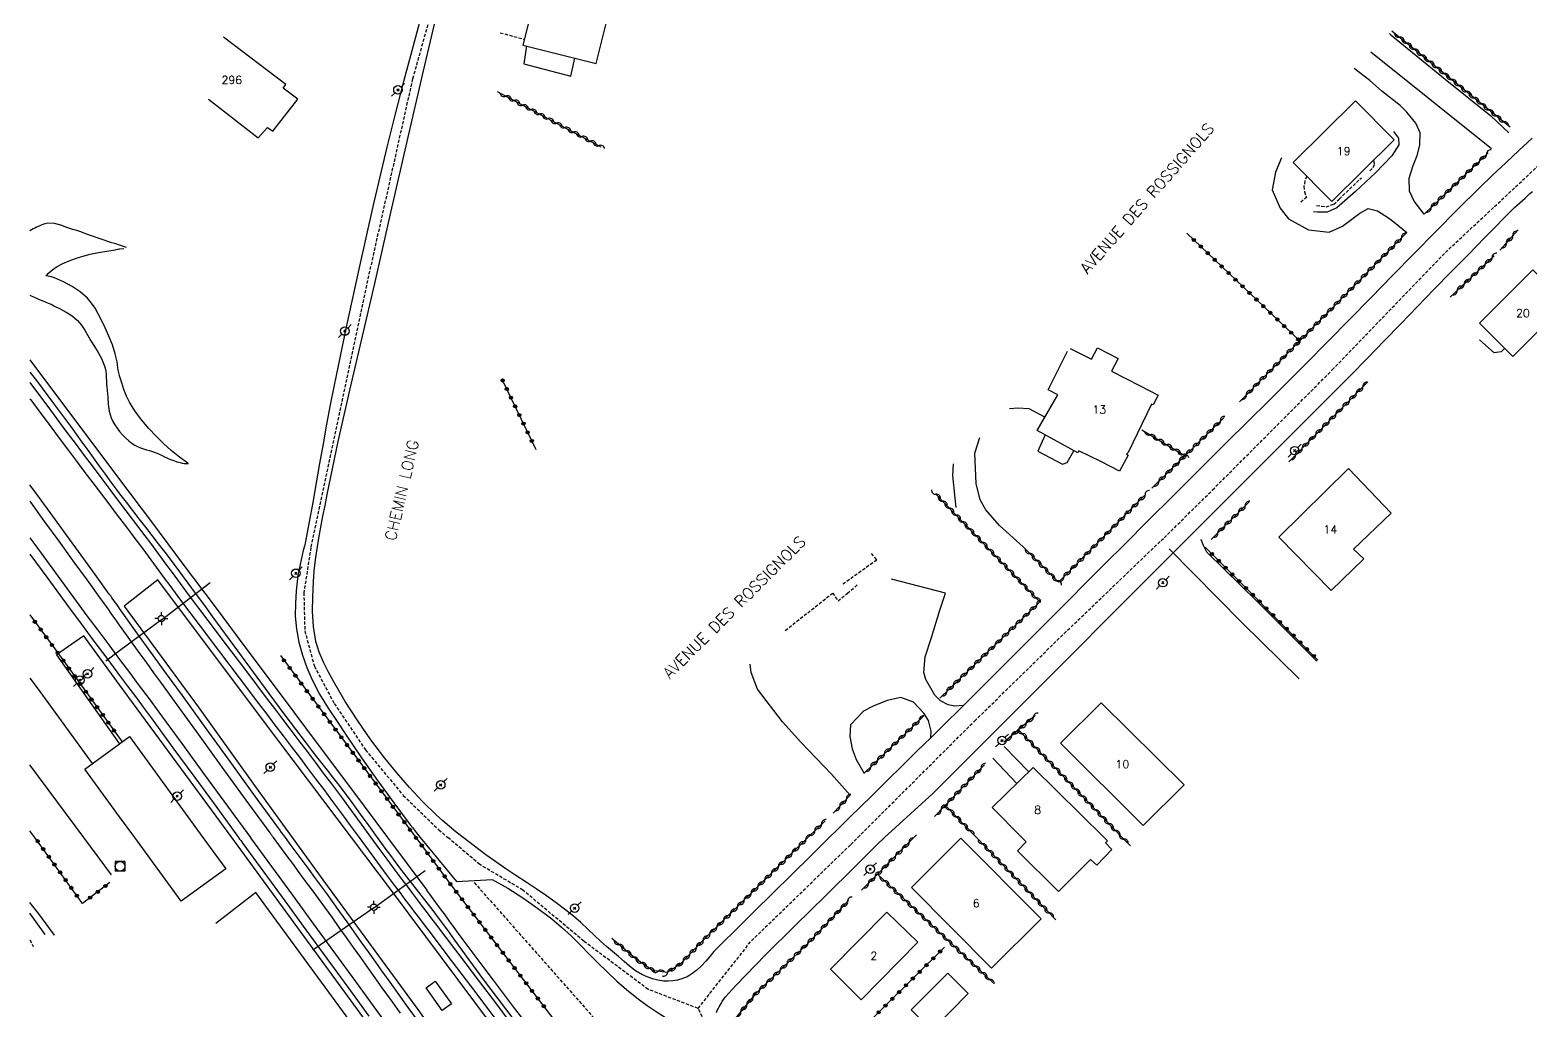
# Model space of a CAD drawing. Header units: millimetres. Extents: x 159000 to 160001, y 158000 to 159001.
# Drawn here: x 159000 to 159234.3, y 158643.9 to 158797.1 of the extents above; entities that cross this region are included whole.
import ezdxf
from ezdxf.enums import TextEntityAlignment as Align

# ---------------------------------------------------------------- set-up
doc = ezdxf.new("R2010")
doc.units = ezdxf.units.MM
doc.linetypes.add('DASHED', pattern=[0.75, 0.5, -0.25])
doc.layers.get('0').update_dxf_attribs({"linetype": 'CONTINUOUS'})
for name, color, linetype in [('W0001', 6, 'DASHED'), ('W0008', 7, 'CONTINUOUS'), ('W0017', 7, 'CONTINUOUS'), ('W0101', 7, 'CONTINUOUS'), ('W0104', 1, 'CONTINUOUS'), ('W0112', 1, 'DASHED'), ('W0211', 2, 'CONTINUOUS'), ('W0214', 2, 'CONTINUOUS'), ('W0310', 3, 'CONTINUOUS'), ('W0322', 7, 'CONTINUOUS'), ('W0323', 7, 'CONTINUOUS'), ('W0420', 7, 'CONTINUOUS'), ('W0473', 7, 'CONTINUOUS'), ('W0610', 7, 'CONTINUOUS'), ('W0611', 7, 'CONTINUOUS'), ('W0700', 7, 'CONTINUOUS'), ('W0710', 7, 'CONTINUOUS'), ('W0989', 7, 'CONTINUOUS'), ('W0991', 7, 'CONTINUOUS')]:
    doc.layers.add(name, color=color, linetype=linetype)
doc.styles.get("Standard").update_dxf_attribs({"font": 'romans.shx', "width": 0.85})

# ---------------------------------------------------------------- blocks, each defined once
blk = doc.blocks.new('T473')
for p, q in [((-0.166667, 0.166667), (0.166667, -0.166667)), ((-0.166667, -0.166667), (0.166667, 0.166667)), ((0.500001, 0.500001), (1.000002, 1.000002)), ((-1.000002, -1.000002), (-0.500001, -0.500001))]:
    blk.add_line(p, q)
blk.add_ellipse((0, 0), major_axis=(0.471405, 0.471405), ratio=1, start_param=5.4977871438, end_param=11.780972451)
blk = doc.blocks.new('T610')
for p, q in [((-0.500001, 0), (-1.000002, 0)), ((0, 0.500001), (0, 1.000002)), ((0.500001, 0), (1.000002, 0)), ((0, -0.500001), (0, -1.000002))]:
    blk.add_line(p, q)
blk.add_ellipse((0, 0), major_axis=(-0.353554, 0.353554), ratio=1, start_param=3.926990817, end_param=10.2101761242)
blk = doc.blocks.new('T420')
for p, q in [((0.75, 0.75), (-0.75, 0.75)), ((-0.75, 0.75), (-0.75, -0.75)), ((0.75, 0.75), (0.75, -0.75)), ((0.75, -0.75), (-0.75, -0.75))]:
    blk.add_line(p, q)
blk.add_ellipse((0, 0), major_axis=(-0.53, 0.53), ratio=1, start_param=3.926991, end_param=10.210176)
blk = doc.blocks.new('t323o')
at = {"color": 0, "linetype": 'Continuous'}
for radius in [0.25, 0.15]:
    blk.add_circle((0, 0), radius, dxfattribs=at)
blk = doc.blocks.new('t310o')
at = {"color": 0, "linetype": 'Continuous'}
for centre, start, end in [((-0.5, 0.38), 216.8699, 323.1304), ((0.5, -0.37), 36.8699, 143.1303)]:
    blk.add_arc(centre, 0.625, start, end, dxfattribs=at)
blk = doc.blocks.new('t322o')
at = {"color": 0, "linetype": 'Continuous'}
for radius in [0.25, 0.15]:
    blk.add_circle((0, 0), radius, dxfattribs=at)

msp = doc.modelspace()

# ---------------------------------------------------------------- linework, layer by layer
at = {"layer": 'W0001'}
for points in [[(159101.09, 158937.86), (159094.28, 158925.65), (159086.94, 158899.7), (159082.17, 158881.75), (159075.44, 158859.26), (159072.9, 158845.55), (159069.5, 158825.89), (159066.37, 158813.07), (159059.75, 158789.48), (159052.54, 158757.22), (159043.87, 158716.29), (159042.77, 158709.26), (159042.92, 158703.27), (159044.41, 158697.75), (159047.52, 158691.91), (159052.4, 158684.68), (159058.3, 158677.59), (159063.86, 158672.2), (159065.27, 158671)], [(159129.29, 158671), (159147.53, 158689.19), (159161.51, 158702.86), (159177.13, 158717.81), (159184.7, 158725.28), (159203.4, 158744.03), (159221.07, 158762.38), (159236.08, 158776.4)], [(159104.35, 158644.31), (159096.54, 158647.29), (159086.49, 158654.82), (159076.99, 158662.79), (159070.24, 158666.79), (159065.27, 158671)], [(159104.35, 158644.31), (159112.69, 158654.89), (159128.2, 158669.91), (159129.29, 158671)], [(159000, 158655.01), (159000.51, 158653.99)], [(159179.72, 158536.72), (159175.54, 158543.88), (159163.87, 158561.51), (159149.97, 158581.69), (159135.14, 158602.15), (159125.6, 158616.58), (159119.47, 158624.25), (159107.6, 158637.6), (159104.35, 158644.31)]]:
    msp.add_lwpolyline(points, dxfattribs=at)
at = {"layer": 'W0008'}
for points in [[(159067.65, 158671), (159066.57, 158671.85), (159065.51, 158672.73), (159064.46, 158673.63), (159063.45, 158674.56), (159061.31, 158676.65), (159059.26, 158678.84), (159057.3, 158681.1), (159055.42, 158683.42), (159053.26, 158686.28), (159051.19, 158689.21), (159049.24, 158692.23), (159047.43, 158695.33), (159046.62, 158696.84), (159045.84, 158698.37), (159045.16, 158699.97), (159044.66, 158701.63), (159044.27, 158703.94), (159044.13, 158706.28), (159044.16, 158708.6), (159044.27, 158710.92), (159044.4, 158712.65), (159044.59, 158714.36), (159044.83, 158716.08), (159045.12, 158717.78), (159045.43, 158719.48), (159045.76, 158721.17), (159046.09, 158722.86), (159046.42, 158724.56), (159048.11, 158732.84), (159049.99, 158741.08), (159051.93, 158749.31), (159053.84, 158757.54), (159056.36, 158768.62), (159058.89, 158779.69), (159061.45, 158790.76), (159064.04, 158801.82)], [(159060.98, 158798.89), (159059.62, 158793.88), (159058.27, 158788.86), (159056.96, 158783.84), (159055.71, 158778.8), (159053.53, 158769.53), (159051.44, 158760.25), (159049.42, 158750.95), (159047.49, 158741.64), (159046.9, 158738.59), (159046.33, 158735.55), (159045.78, 158732.5), (159045.24, 158729.44), (159044.7, 158726.39), (159044.16, 158723.34), (159043.6, 158720.29), (159043.01, 158717.25), (159042.86, 158716.53), (159042.69, 158715.81), (159042.52, 158715.09), (159042.34, 158714.38), (159042.18, 158713.66), (159042.02, 158712.94), (159041.89, 158712.21), (159041.79, 158711.48), (159041.59, 158709.51), (159041.45, 158707.54), (159041.44, 158705.55), (159041.61, 158703.56), (159042, 158701.51), (159042.56, 158699.5), (159043.26, 158697.54), (159044.07, 158695.63), (159045.23, 158693.37), (159046.56, 158691.2), (159047.98, 158689.1), (159049.39, 158687), (159051.8, 158683.44), (159054.28, 158679.92), (159056.82, 158676.44), (159059.4, 158672.99), (159059.78, 158672.49), (159060.17, 158672), (159060.56, 158671.5), (159060.94, 158671)], [(159234.63, 158780.24), (159232.56, 158778.32), (159230.49, 158776.39), (159228.44, 158774.44), (159226.41, 158772.47), (159222.98, 158769.08), (159219.59, 158765.66), (159216.2, 158762.23), (159212.83, 158758.79), (159209.47, 158755.34), (159206.1, 158751.89), (159202.72, 158748.46), (159199.32, 158745.04), (159197.67, 158743.38), (159196.02, 158741.73), (159194.36, 158740.09), (159192.7, 158738.44), (159191.04, 158736.8), (159189.38, 158735.15), (159187.72, 158733.51), (159186.07, 158731.86), (159182.28, 158728.09), (159178.49, 158724.33), (159174.71, 158720.56), (159170.93, 158716.79), (159168, 158713.86), (159165.07, 158710.92), (159162.14, 158707.98), (159159.21, 158705.04), (159156.29, 158702.1), (159153.35, 158699.16), (159150.42, 158696.23), (159147.48, 158693.3), (159145.24, 158691.07), (159142.99, 158688.85), (159140.74, 158686.63), (159138.48, 158684.42), (159136.23, 158682.2), (159133.97, 158679.99), (159131.72, 158677.77), (159129.46, 158675.55), (159128.31, 158674.42), (159127.15, 158673.28), (159126, 158672.14), (159124.84, 158671)], [(159190.41, 158727.31), (159192.39, 158729.29), (159194.37, 158731.27), (159196.36, 158733.25), (159198.34, 158735.23), (159200.33, 158737.21), (159202.3, 158739.2), (159204.28, 158741.18), (159206.25, 158743.18), (159208.88, 158745.86), (159211.5, 158748.56), (159214.11, 158751.25), (159216.73, 158753.95), (159219.34, 158756.65), (159221.97, 158759.34), (159224.6, 158762.02), (159227.24, 158764.69), (159228.78, 158766.26), (159230.31, 158767.84), (159231.88, 158769.39), (159233.51, 158770.87), (159233.87, 158771.21), (159234.25, 158771.56), (159234.67, 158771.88)], [(159190.41, 158727.31), (159141.02, 158677.89)], [(159133.44, 158671), (159141.02, 158677.9)], [(159060.94, 158671), (159066.6, 158664.12)], [(159088.22, 158655.63), (159087.14, 158656.69), (159086.03, 158657.71), (159084.88, 158658.7), (159083.71, 158659.65), (159082.2, 158660.8), (159080.65, 158661.9), (159079.08, 158662.97), (159077.49, 158664.02), (159075.9, 158665.06), (159074.32, 158666.11), (159072.76, 158667.19), (159071.22, 158668.31), (159070.32, 158668.98), (159069.43, 158669.65), (159068.54, 158670.32), (159067.65, 158671)], [(159124.84, 158671), (159121.9, 158668.11), (159118.97, 158665.22), (159116.04, 158662.33), (159113.11, 158659.44), (159111.53, 158657.87), (159109.96, 158656.31), (159108.38, 158654.75), (159106.81, 158653.18)], [(159107.23, 158643.68), (159107.34, 158643.98), (159107.47, 158644.27), (159107.62, 158644.55), (159107.77, 158644.83), (159107.93, 158645.1), (159108.1, 158645.37), (159108.59, 158646.06), (159109.15, 158646.7), (159109.74, 158647.31), (159110.32, 158647.92), (159114.88, 158652.67), (159119.54, 158657.32), (159124.24, 158661.92), (159128.93, 158666.54), (159130.06, 158667.66), (159131.18, 158668.77), (159132.31, 158669.89), (159133.44, 158671)], [(159066.64, 158664.13), (159072.25, 158664.47)], [(159072.2, 158664.46), (159074.62, 158663.07), (159076.97, 158661.57), (159079.26, 158659.98), (159081.48, 158658.29), (159083.02, 158657), (159084.5, 158655.64), (159085.94, 158654.23), (159087.35, 158652.8), (159088.76, 158651.37), (159090.19, 158649.95), (159091.65, 158648.58), (159093.17, 158647.27), (159094.78, 158645.99), (159096.42, 158644.78), (159098.1, 158643.62), (159099.82, 158642.52)], [(159002.39, 158655.85), (159002.39, 158655.85), (159000, 158659.17)], [(159101.81, 158648.93), (159101.11, 158648.73), (159100.4, 158648.61), (159099.68, 158648.56), (159098.96, 158648.58), (159098.08, 158648.71), (159097.22, 158648.93), (159096.38, 158649.23), (159095.58, 158649.6), (159094.58, 158650.2), (159093.66, 158650.91), (159092.78, 158651.66), (159091.9, 158652.4), (159090.96, 158653.19), (159090.03, 158653.99), (159089.12, 158654.8), (159088.22, 158655.63)], [(159106.81, 158653.18), (159106.2, 158652.41), (159105.55, 158651.68), (159104.87, 158650.97), (159104.15, 158650.31), (159103.86, 158650.06), (159103.55, 158649.82), (159103.23, 158649.61), (159102.9, 158649.41), (159102.64, 158649.26), (159102.37, 158649.14), (159102.09, 158649.03), (159101.81, 158648.93)]]:
    msp.add_lwpolyline(points, dxfattribs=at)
at = {"layer": 'W0017'}
for points in [[(159212.32, 158796.55), (159212.57, 158796.36), (159221.05, 158789.45), (159228.19, 158783.7), (159230.97, 158781.05)], [(159228.28, 158778.57), (159209.4, 158793.68)], [(159217.75, 158768.34), (159216.18, 158770.36), (159215.44, 158771.97), (159215.4, 158774), (159216.03, 158775.96), (159216.64, 158777.5), (159217.07, 158779.11), (159217.12, 158781.04), (159216.47, 158782.57), (159215.04, 158784.3), (159214.01, 158785.32), (159211.14, 158787.56), (159209.28, 158789.22), (159206.81, 158791.12)], [(159212.94, 158781.28), (159213.73, 158780.21), (159213.77, 158779.19), (159212.72, 158777.47), (159210.16, 158774.79), (159207.05, 158771.88), (159204.11, 158769.33), (159202.62, 158768.67), (159201.11, 158768.67), (159200.48, 158768.74)], [(159195.47, 158777.17), (159194.51, 158774.91), (159194.02, 158772.15), (159195.27, 158769.27), (159196.57, 158767.65), (159199.67, 158765.9), (159202.9, 158765.54), (159205, 158766.49), (159207.68, 158768.51), (159208.98, 158769.23), (159210.47, 158768.89), (159212.18, 158767.77), (159213.05, 158767.08), (159215.02, 158765.49)], [(159152.97, 158738.02), (159154.31, 158738.09), (159155.99, 158737.98), (159158.55, 158736.67)], [(159155.1, 158716.4), (159151.44, 158719.71), (159149.27, 158722.17), (159148.42, 158723.73), (159147.79, 158726.29), (159147.57, 158731.04), (159148.33, 158733.45)], [(159144.18, 158729.36), (159144.1, 158727.54), (159144.43, 158724.02), (159144.59, 158722.55)], [(159201, 158698.57), (159191.76, 158707.77), (159183.81, 158715.58), (159183.3, 158716.62), (159182.91, 158717.55)], [(159177.93, 158716.11), (159189.3, 158704.58), (159198.22, 158695.81)], [(159145.77, 158691.61), (159144.46, 158691.52), (159143.39, 158691.7), (159142.19, 158692.34), (159141.32, 158693.26), (159139.91, 158695.68), (159139.59, 158696.77), (159139.82, 158699.24), (159140.81, 158702.23), (159142.09, 158706.49), (159143, 158709.18), (159134.57, 158711.34)], [(159128.11, 158677.62), (159125.19, 158680.92), (159120.4, 158685.87), (159117.52, 158689.07), (159113.62, 158694.18), (159112.62, 158696.79), (159112.47, 158698.09)], [(159000, 158695.9), (159001.12, 158694.37), (159009.73, 158682.55)], [(159140.71, 158686.62), (159140.75, 158687.61), (159140.33, 158689.26), (159139.6, 158690.42), (159137.99, 158692.13), (159136.03, 158692.87), (159133.87, 158692.39), (159131.68, 158691.5), (159130.1, 158690.67), (159130.11, 158690.67), (159128.13, 158688.59), (159128.04, 158686.76), (159128.41, 158684.86), (159129.06, 158683.2), (159130.22, 158681.11)], [(159152.15, 158685.2), (159155.98, 158681.24)], [(159008.41, 158671), (159000, 158682.36)], [(159150.4, 158683.39), (159154.13, 158679.43)], [(159012.71, 158665.2), (159008.41, 158671)]]:
    msp.add_lwpolyline(points, dxfattribs=at)
at = {"layer": 'W0101'}
for points in [[(159090.74, 158801.04), (159079.25, 158803.92), (159076.96, 158794.77), (159088.45, 158791.89)], [(159207.02, 158786.07), (159197.3, 158776.43), (159203.35, 158770.34), (159213.07, 158779.98)], [(159234.73, 158759.66), (159226.4, 158751.31), (159231.58, 158746.11), (159239.99, 158754.48)], [(159212.62, 158721.66), (159206.7, 158716.02), (159208.35, 158714.54), (159203.23, 158709.58), (159195.03, 158717.92), (159205.91, 158728.66)], [(159167.3, 158692.04), (159180.27, 158679.21), (159173.85, 158672.88), (159160.95, 158685.76)], [(159145.41, 158670.88), (159157.91, 158658.32), (159150.17, 158650.61), (159137.67, 158663.18)], [(159133.81, 158659.37), (159125.04, 158650.46), (159129.8, 158645.66), (159138.67, 158654.65)]]:
    msp.add_lwpolyline(points, close=True, dxfattribs=at)
for points in [[(159027.86, 158786.33), (159035.65, 158780.29), (159037.12, 158781.89), (159037.92, 158781.34), (159041.82, 158786.34), (159039.56, 158788.05), (159039.97, 158788.61), (159030.24, 158796.02)], [(159162.44, 158747.36), (159165.78, 158745.69), (159166.73, 158747.46), (159169.97, 158745.83)], [(159169.97, 158745.83), (159168.93, 158743.83), (159173.38, 158741.54), (159176.19, 158740.09), (159175.41, 158738.59), (159175.17, 158738.67), (159171.51, 158731.13), (159171.26, 158730.87), (159171.5, 158730.71), (159170.19, 158728.22), (159167.25, 158729.72), (159163.84, 158731.39), (159163.67, 158731.07), (159157.33, 158734.56), (159160.54, 158740.12), (159159.02, 158740.91), (159162.04, 158746.97)], [(159154.92, 158671), (159150.3, 158675.67), (159156.67, 158681.92)], [(159156.67, 158681.92), (159167.79, 158671)], [(159167.79, 158671), (159168.3, 158670.49), (159168, 158670.16), (159168.99, 158669.13), (159166.62, 158666.69), (159165.62, 158667.57), (159160.63, 158662.57), (159154.24, 158668.94), (159155.57, 158670.35), (159154.92, 158671)], [(159054.45, 158618.59), (159060.68, 158623.19), (159056.29, 158629.23), (159056.29, 158629.26), (159058.49, 158630.7), (159035.25, 158662.41), (159029.04, 158657.6)]]:
    msp.add_lwpolyline(points, dxfattribs=at)
at = {"layer": 'W0104'}
for points in [[(159077.55, 158794.62), (159077.11, 158791.85), (159084.48, 158789.92), (159085.12, 158792.73)], [(159230.3, 158747.4), (159229.76, 158746.87), (159228.68, 158746.69), (159226.39, 158748.73)], [(159158.55, 158733.89), (159157.42, 158731.32), (159161.25, 158729.32), (159161.98, 158729.55), (159163.06, 158731.41)], [(159014, 158685.66), (159015.53, 158686.77)], [(159015.53, 158686.77), (159027.02, 158671)], [(159014, 158674.25), (159008.57, 158681.7), (159014, 158685.66)], [(159016.37, 158671), (159014, 158674.25)], [(159027.02, 158671), (159030.57, 158666.13), (159023.61, 158661.06), (159016.37, 158671)]]:
    msp.add_lwpolyline(points, dxfattribs=at)
for points in [[(159143.34, 158649.82), (159137.64, 158644.07), (159140.85, 158640.89), (159146.55, 158646.65)], [(159063.29, 158648.56), (159065.81, 158645.01), (159064.4, 158644.01), (159061.88, 158647.55)]]:
    msp.add_lwpolyline(points, close=True, dxfattribs=at)
at = {"layer": 'W0112'}
for points in [[(159073.42, 158796.69), (159077.19, 158795.68)], [(159209.27, 158775.14), (159209.81, 158775.63), (159209.99, 158776.14), (159209.92, 158776.53), (159209.86, 158776.8)], [(159199.45, 158774.27), (159199.12, 158773.55), (159198.98, 158772.71), (159199.06, 158771.85), (159199.29, 158771.19), (159199.45, 158771), (159198.44, 158770.19)], [(159200.94, 158769.71), (159202.42, 158769.52), (159203.62, 158769.91), (159204.48, 158770.7), (159207.96, 158774.04)], [(159126.97, 158710.6), (159132.24, 158714.39), (159131.33, 158715.51)], [(159117.96, 158703.32), (159125.35, 158709.19), (159126.22, 158707.95), (159127.67, 158709.15), (159129.2, 158710.45)], [(159069.39, 158663.96), (159093.04, 158637.22)]]:
    msp.add_lwpolyline(points, dxfattribs=at)
at = {"layer": 'W0211'}
for points in [[(159002.52, 158758.73), (159002.9, 158759.14), (159003.32, 158759.52), (159003.76, 158759.86), (159004.23, 158760.17), (159005.15, 158760.67), (159006.12, 158761.08), (159007.11, 158761.43), (159008.1, 158761.74), (159009.38, 158762.09), (159010.68, 158762.36), (159011.99, 158762.59), (159013.29, 158762.81), (159013.47, 158762.84), (159013.65, 158762.87), (159013.82, 158762.9), (159014, 158762.92)], [(159014, 158762.92), (159014.68, 158763)], [(159000, 158755.71), (159000.1, 158755.66), (159000.54, 158755.43), (159000.99, 158755.23), (159001.45, 158755.04), (159001.91, 158754.86), (159002.38, 158754.67), (159002.83, 158754.48), (159003.29, 158754.28), (159003.73, 158754.06), (159004.69, 158753.56), (159005.65, 158753.05), (159006.57, 158752.46), (159007.41, 158751.76), (159008.04, 158751.04), (159008.57, 158750.23), (159009.03, 158749.41), (159009.5, 158748.59), (159010.07, 158747.68), (159010.66, 158746.76), (159011.19, 158745.81), (159011.6, 158744.79), (159011.73, 158744.31), (159011.82, 158743.81), (159011.88, 158743.31), (159011.92, 158742.81), (159011.94, 158742.32), (159011.97, 158741.82), (159012, 158741.32), (159012.05, 158740.83), (159012.15, 158739.78), (159012.2, 158738.7), (159012.34, 158737.61), (159012.67, 158736.57), (159012.95, 158735.99), (159013.26, 158735.44), (159013.61, 158734.91), (159014, 158734.4)], [(159000, 158743.67), (159000.99, 158742.36), (159003.65, 158738.81), (159006.3, 158735.24), (159007.21, 158734), (159008.12, 158732.75), (159009.02, 158731.5), (159009.92, 158730.25), (159010.82, 158729), (159011.72, 158727.75), (159012.63, 158726.5), (159013.55, 158725.27), (159013.67, 158725.12), (159013.78, 158724.97), (159013.89, 158724.82), (159014, 158724.67)], [(159014, 158734.4), (159014.44, 158733.89), (159014.92, 158733.4), (159015.43, 158732.95), (159015.96, 158732.54), (159016.38, 158732.27), (159016.81, 158732.05), (159017.27, 158731.86), (159017.73, 158731.7), (159018.19, 158731.56), (159018.66, 158731.43), (159019.11, 158731.28), (159019.57, 158731.11), (159020.05, 158730.91), (159020.52, 158730.7), (159021, 158730.48), (159021.47, 158730.26), (159021.95, 158730.06), (159022.44, 158729.86), (159022.93, 158729.69), (159023.44, 158729.55), (159023.76, 158729.48), (159024.08, 158729.43), (159024.4, 158729.41), (159024.73, 158729.41)], [(159014, 158724.67), (159015, 158723.36), (159016, 158722.06), (159017.01, 158720.76), (159018.02, 158719.46), (159019.04, 158718.17), (159020.04, 158716.87), (159021.05, 158715.56), (159022.04, 158714.25), (159023.35, 158712.5), (159024.65, 158710.75), (159025.94, 158708.98), (159027.23, 158707.22), (159028.52, 158705.45), (159029.81, 158703.68), (159031.1, 158701.92), (159032.39, 158700.16), (159034.86, 158696.81), (159037.32, 158693.47), (159039.8, 158690.13), (159042.3, 158686.81), (159043.11, 158685.74), (159043.94, 158684.68), (159044.77, 158683.62), (159045.6, 158682.56), (159046.43, 158681.5), (159047.26, 158680.44), (159048.08, 158679.38), (159048.9, 158678.3), (159050.25, 158676.49), (159051.58, 158674.67), (159052.9, 158672.83), (159054.22, 158671)], [(159054.22, 158671), (159054.9, 158670.06), (159055.59, 158669.12), (159056.28, 158668.18), (159056.98, 158667.25), (159057.71, 158666.29), (159058.45, 158665.33), (159059.19, 158664.37), (159059.94, 158663.42), (159060.69, 158662.46), (159061.43, 158661.51), (159062.17, 158660.55), (159062.91, 158659.58), (159064.05, 158658.05), (159065.19, 158656.51), (159066.31, 158654.97), (159067.44, 158653.42), (159068.56, 158651.88), (159069.69, 158650.33), (159070.82, 158648.79), (159071.96, 158647.26), (159073.1, 158645.75), (159074.25, 158644.25), (159075.4, 158642.76)]]:
    msp.add_lwpolyline(points, dxfattribs=at)
at = {"layer": 'W0214'}
for points in [[(159014, 158763.51), (159013.39, 158763.7), (159012.78, 158763.89), (159012.18, 158764.09), (159011.57, 158764.29), (159010.96, 158764.5), (159010.36, 158764.71), (159009.76, 158764.93), (159009.15, 158765.15), (159008.55, 158765.36), (159007.94, 158765.58), (159007.33, 158765.78), (159006.71, 158765.97), (159005.77, 158766.28), (159004.81, 158766.62), (159003.81, 158766.88), (159002.79, 158766.94), (159002.32, 158766.86), (159001.87, 158766.69), (159001.45, 158766.49), (159001.02, 158766.31), (159000.75, 158766.19), (159000.49, 158766.05), (159000.23, 158765.9), (159000, 158765.77)], [(159015.09, 158763.17), (159014, 158763.51)], [(159014, 158743.11), (159014, 158743.12), (159013.99, 158743.13), (159013.99, 158743.14), (159013.98, 158743.16), (159013.88, 158743.58), (159013.79, 158744), (159013.72, 158744.43), (159013.66, 158744.85), (159013.59, 158745.28), (159013.52, 158745.71), (159013.43, 158746.13), (159013.32, 158746.55), (159012.86, 158747.93), (159012.33, 158749.28), (159011.74, 158750.61), (159011.1, 158751.91), (159010.65, 158752.78), (159010.18, 158753.65), (159009.63, 158754.48), (159008.98, 158755.24), (159007.82, 158756.23), (159006.56, 158757.08), (159005.22, 158757.8), (159003.85, 158758.41), (159003.51, 158758.53), (159003.17, 158758.63), (159002.82, 158758.69), (159002.47, 158758.73)], [(159000, 158745.61), (159014, 158726.92)], [(159024.66, 158729.48), (159023.33, 158730.43), (159022.06, 158731.46), (159020.84, 158732.54), (159019.68, 158733.69), (159018.55, 158734.9), (159017.47, 158736.16), (159016.47, 158737.5), (159015.59, 158738.91), (159015.08, 158739.92), (159014.67, 158740.97), (159014.32, 158742.03), (159014, 158743.11)], [(159014, 158726.92), (159018.97, 158720.28), (159023.94, 158713.65), (159028.9, 158707.01), (159033.87, 158700.38), (159039.36, 158693.03), (159044.86, 158685.69), (159050.35, 158678.35), (159055.84, 158671)], [(159055.84, 158671), (159061.98, 158662.77)], [(159003.85, 158655.75), (159003.85, 158655.75), (159001.38, 158659.09), (159000, 158660.86)], [(159077.13, 158642.46), (159075.54, 158644.56), (159073.96, 158646.65), (159072.37, 158648.74), (159070.79, 158650.84), (159069.22, 158652.94), (159067.65, 158655.04), (159066.94, 158656.01), (159066.23, 158656.97), (159065.52, 158657.94), (159064.82, 158658.91), (159064.12, 158659.88), (159063.41, 158660.85), (159062.7, 158661.81), (159061.98, 158662.77)]]:
    msp.add_lwpolyline(points, dxfattribs=at)
at = {"layer": 'W0310'}
for points in [[(159231.18, 158781.95), (159212.72, 158796.95)], [(159072.97, 158787.49), (159089.18, 158778.89)], [(159227.73, 158777.95), (159217.75, 158768.34)], [(159215.02, 158765.49), (159188.91, 158739.06)], [(159232.41, 158765.89), (159229.59, 158762.72)], [(159228.67, 158761.85), (159221.81, 158755.4)], [(159208.96, 158742.18), (159196.59, 158729.68)], [(159186.49, 158736.62), (159175.23, 158725.55)], [(159173.67, 158734.66), (159180.4, 158730.63)], [(159141.45, 158724.67), (159157.71, 158707.82), (159142.1, 158692.79)], [(159174.25, 158724.57), (159160.63, 158710.88), (159155.1, 158716.4)], [(159190.41, 158723.41), (159184.46, 158717.55)], [(159139.62, 158690.01), (159130.21, 158681.02)], [(159157.02, 158690.05), (159152.14, 158685.89)], [(159154.4, 158687.82), (159170.59, 158671)], [(159149.08, 158682.38), (159141.26, 158674.27)], [(159128.11, 158677.62), (159125.44, 158674.83)], [(159142.96, 158676.04), (159147.82, 158671)], [(159124.17, 158673.63), (159121.49, 158671)], [(159121.49, 158671), (159105.46, 158655.26), (159101.49, 158651.17), (159099.5, 158649.9), (159097.23, 158650.26), (159094.66, 158651.98), (159090.86, 158655.25)], [(159138.07, 158671), (159129.89, 158662.78)], [(159138.48, 158671.41), (159138.07, 158671)], [(159147.82, 158671), (159160.22, 158658.15)], [(159170.59, 158671), (159171.86, 158669.68)], [(159150.37, 158648.38), (159132.36, 158665.26)], [(159127.86, 158661.15), (159121.63, 158654.63), (159113.34, 158646.57), (159109.87, 158642.44), (159109.18, 158640.83), (159109.43, 158639.85), (159112.59, 158636.4), (159118.52, 158629.88)]]:
    msp.add_lwpolyline(points, dxfattribs=at)
at = {"layer": 'W0322'}
for points in [[(159000.77, 158671), (159000, 158672.07)], [(159008.21, 158660.7), (159000.77, 158671)]]:
    msp.add_lwpolyline(points, dxfattribs=at)
at = {"layer": 'W0323'}
for points in [[(159180.7, 158765.37), (159198.31, 158748.57)], [(159073.66, 158742.71), (159079.02, 158731.58)], [(159183.56, 158716.34), (159201.15, 158698.72)], [(159000, 158705.76), (159004.44, 158699.69), (159014, 158686.5)], [(159039.12, 158699.41), (159060.26, 158671)], [(159014, 158686.5), (159014.4, 158685.95)], [(159060.26, 158671), (159066.21, 158662.99), (159092.08, 158629.17)], [(159012.48, 158663.98), (159008.21, 158660.7)], [(159142.85, 158653.87), (159118.68, 158630)]]:
    msp.add_lwpolyline(points, dxfattribs=at)
at = {"layer": 'W0611'}
for points in [[(159020.52, 158705), (159028.16, 158710.83)], [(159020.52, 158705), (159014, 158700.16)], [(159014, 158700.16), (159011.84, 158698.55)], [(159053.7, 158660.01), (159061.73, 158665.84)], [(159053.7, 158660.01), (159044.18, 158653.39)]]:
    msp.add_lwpolyline(points, dxfattribs=at)
at = {"layer": 'W0700'}
for points in [[(159000, 158742.04), (159001.34, 158740.24), (159002.76, 158738.32), (159004.19, 158736.4), (159005.61, 158734.48), (159007.04, 158732.57), (159008.47, 158730.66), (159009.85, 158728.82), (159011.23, 158727), (159012.61, 158725.17), (159014, 158723.35)], [(159000, 158739.53), (159000.14, 158739.34), (159001.56, 158737.42), (159002.99, 158735.5), (159004.41, 158733.58), (159005.84, 158731.67), (159007.27, 158729.76), (159008.11, 158728.64), (159008.95, 158727.53), (159009.79, 158726.42), (159010.63, 158725.31), (159011.47, 158724.2), (159012.32, 158723.09), (159013.16, 158721.98), (159014, 158720.86)], [(159014, 158706.75), (159013.8, 158707.03), (159013.6, 158707.32), (159013.4, 158707.6), (159013.2, 158707.88), (159013, 158708.17), (159012.8, 158708.45), (159012.6, 158708.73), (159012.39, 158709.02), (159010.19, 158712.07), (159007.98, 158715.12), (159005.76, 158718.16), (159003.55, 158721.21), (159001.33, 158724.26), (159000, 158726.09)], [(159014, 158704.16), (159013.65, 158704.66), (159013.3, 158705.16), (159012.94, 158705.65), (159012.59, 158706.15), (159012.24, 158706.65), (159011.89, 158707.15), (159011.53, 158707.64), (159011.18, 158708.14), (159008.97, 158711.19), (159006.76, 158714.24), (159004.54, 158717.29), (159002.33, 158720.33), (159000.11, 158723.38), (159000, 158723.54)], [(159014, 158723.35), (159014.99, 158722.04), (159015.98, 158720.73), (159016.97, 158719.42), (159017.95, 158718.11), (159018.8, 158716.97), (159019.65, 158715.82), (159020.49, 158714.68), (159021.34, 158713.53), (159022.18, 158712.39), (159023.03, 158711.24), (159023.87, 158710.1), (159024.72, 158708.96), (159027.76, 158704.92), (159030.8, 158700.89), (159033.85, 158696.86), (159036.9, 158692.83), (159038.17, 158691.15), (159039.45, 158689.47), (159040.72, 158687.79), (159042, 158686.11), (159043.27, 158684.43), (159044.54, 158682.75), (159045.81, 158681.07), (159047.07, 158679.38), (159048.63, 158677.29), (159050.17, 158675.2), (159051.71, 158673.1), (159053.25, 158671)], [(159014, 158720.86), (159014.69, 158719.95), (159015.38, 158719.04), (159016.06, 158718.13), (159016.75, 158717.21), (159017.6, 158716.07), (159018.45, 158714.93), (159019.29, 158713.78), (159020.14, 158712.64), (159020.98, 158711.49), (159021.82, 158710.34), (159022.67, 158709.2), (159023.52, 158708.06), (159026.56, 158704.02), (159029.6, 158699.98), (159032.65, 158695.96), (159035.7, 158691.93), (159036.97, 158690.25), (159038.25, 158688.57), (159039.52, 158686.89), (159040.8, 158685.21), (159042.07, 158683.53), (159043.34, 158681.85), (159044.61, 158680.17), (159045.87, 158678.48), (159047.26, 158676.62), (159048.64, 158674.75), (159050.02, 158672.87), (159051.39, 158671)], [(159000, 158717.8), (159000.75, 158716.77), (159003.98, 158712.35), (159007.21, 158707.94), (159008.9, 158705.65), (159010.6, 158703.37), (159012.3, 158701.09), (159014, 158698.81)], [(159000, 158715.26), (159002.77, 158711.46), (159006.01, 158707.05), (159008, 158704.36), (159009.99, 158701.67), (159012, 158698.99), (159014, 158696.3)], [(159039.89, 158671), (159039.59, 158671.4), (159039.3, 158671.8), (159039, 158672.2), (159038.71, 158672.61), (159034.97, 158677.74), (159031.24, 158682.88), (159027.51, 158688.02), (159023.8, 158693.17), (159021.34, 158696.56), (159018.88, 158699.95), (159016.43, 158703.34), (159014, 158706.75)], [(159038.02, 158671), (159037.89, 158671.18), (159037.76, 158671.36), (159037.63, 158671.54), (159037.5, 158671.72), (159033.75, 158676.86), (159030.02, 158682), (159026.3, 158687.14), (159022.58, 158692.29), (159021.51, 158693.78), (159020.43, 158695.26), (159019.35, 158696.74), (159018.28, 158698.22), (159017.2, 158699.7), (159016.13, 158701.19), (159015.06, 158702.67), (159014, 158704.16)], [(159014, 158698.81), (159015.53, 158696.76), (159017.06, 158694.71), (159018.59, 158692.65), (159020.11, 158690.59), (159023.7, 158685.7), (159027.28, 158680.8), (159030.86, 158675.9), (159034.43, 158671)], [(159014, 158696.3), (159015.23, 158694.66), (159016.46, 158693.01), (159017.68, 158691.35), (159018.9, 158689.7), (159022.33, 158685.03), (159025.75, 158680.36), (159029.16, 158675.68), (159032.57, 158671)], [(159032.57, 158671), (159032.74, 158670.77), (159032.91, 158670.54), (159033.08, 158670.31), (159033.25, 158670.08), (159036.53, 158665.58), (159039.81, 158661.09), (159043.09, 158656.6), (159046.37, 158652.11), (159049.65, 158647.61), (159052.93, 158643.12)], [(159034.43, 158671), (159034.44, 158670.99), (159034.45, 158670.98), (159034.45, 158670.97), (159034.46, 158670.96), (159037.74, 158666.47), (159041.02, 158661.98), (159044.3, 158657.48), (159047.58, 158652.99), (159050.86, 158648.5), (159054.14, 158644.01), (159057.43, 158639.51)], [(159057.86, 158643.59), (159056.44, 158645.56), (159055.01, 158647.53), (159053.89, 158649.1), (159052.77, 158650.68), (159051.65, 158652.25), (159050.54, 158653.82), (159049.42, 158655.4), (159048.3, 158656.97), (159047.18, 158658.54), (159046.05, 158660.11), (159045.05, 158661.47), (159044.05, 158662.84), (159043.05, 158664.2), (159042.04, 158665.56), (159041.04, 158666.92), (159040.03, 158668.28), (159039.03, 158669.64), (159038.02, 158671)], [(159060.51, 158642.5), (159059.08, 158644.47), (159057.65, 158646.44), (159056.23, 158648.41), (159055.11, 158649.98), (159053.99, 158651.55), (159052.87, 158653.13), (159051.75, 158654.7), (159050.64, 158656.28), (159049.52, 158657.85), (159048.39, 158659.42), (159047.26, 158660.99), (159046.35, 158662.24), (159045.43, 158663.5), (159044.51, 158664.75), (159043.58, 158666), (159042.66, 158667.25), (159041.73, 158668.5), (159040.81, 158669.75), (159039.89, 158671)], [(159051.39, 158671), (159052.8, 158669.08), (159054.21, 158667.16), (159055.63, 158665.25), (159057.05, 158663.34), (159057.8, 158662.34), (159058.55, 158661.34), (159059.31, 158660.34), (159060.06, 158659.35), (159060.82, 158658.35), (159061.58, 158657.36), (159062.34, 158656.36), (159063.09, 158655.37), (159065.94, 158651.6), (159068.79, 158647.83), (159071.64, 158644.06), (159074.49, 158640.29), (159075.66, 158638.75), (159076.82, 158637.2), (159077.99, 158635.66), (159079.15, 158634.12)], [(159053.25, 158671), (159054.5, 158669.3), (159055.74, 158667.61), (159056.99, 158665.92), (159058.25, 158664.23), (159059, 158663.24), (159059.75, 158662.24), (159060.51, 158661.24), (159061.26, 158660.25), (159062.02, 158659.25), (159062.78, 158658.26), (159063.53, 158657.27), (159064.29, 158656.27), (159067.14, 158652.5), (159069.99, 158648.73), (159072.84, 158644.96), (159075.69, 158641.19), (159076.86, 158639.65), (159078.02, 158638.11), (159079.19, 158636.57), (159080.35, 158635.02)]]:
    msp.add_lwpolyline(points, dxfattribs=at)
at = {"layer": 'W0710'}
for points in [[(159050.22, 158671), (159036.62, 158689.03), (159019.97, 158711.24), (159014.7, 158707.15), (159026.24, 158691.43), (159035.05, 158679.14), (159040.95, 158671)], [(159014, 158694.84), (159008.39, 158702.48), (159004.13, 158699.52), (159013.92, 158685.7)], [(159031.5, 158671), (159027.75, 158676.13), (159014, 158694.84)], [(159104.79, 158571.94), (159081.28, 158603.11), (159058.48, 158634.08), (159031.5, 158671)], [(159040.95, 158671), (159046.17, 158663.8), (159060.57, 158644.16), (159071.76, 158628.39), (159085.18, 158610.34), (159098.97, 158591.76)], [(159103.69, 158599.75), (159088.58, 158620.01), (159074.7, 158638.33), (159056.63, 158662.51), (159050.22, 158671)]]:
    msp.add_lwpolyline(points, dxfattribs=at)

# ---------------------------------------------------------------- block references
at = {"layer": 'W0310'}
for p, rotation in [((159213.88, 158796.01), 140.9059351938637), ((159215.05, 158795.06), 140.9059351938637), ((159216.21, 158794.11), 140.9059351938637), ((159217.38, 158793.17), 140.9059351938637), ((159218.54, 158792.22), 140.9059351938637), ((159219.71, 158791.28), 140.9059351938637), ((159220.87, 158790.33), 140.9059351938637), ((159222.03, 158789.39), 140.9059351938637), ((159074.29, 158786.79), 332.0263612324307), ((159223.2, 158788.44), 140.9059351938637), ((159224.36, 158787.49), 140.9059351938637), ((159225.53, 158786.55), 140.9059351938637), ((159075.62, 158786.09), 332.0263612324307), ((159076.94, 158785.38), 332.0263612324307), ((159078.27, 158784.68), 332.0263612324307), ((159226.69, 158785.6), 140.9059351938637), ((159227.85, 158784.66), 140.9059351938637), ((159079.59, 158783.98), 332.0263612324307), ((159080.92, 158783.27), 332.0263612324307), ((159082.24, 158782.57), 332.0263612324307), ((159083.57, 158781.87), 332.0263612324307), ((159229.02, 158783.71), 140.9059351938637), ((159230.18, 158782.76), 140.9059351938637), ((159084.89, 158781.16), 332.0263612324307), ((159086.22, 158780.46), 332.0263612324307), ((159087.54, 158779.75), 332.0263612324307), ((159088.87, 158779.05), 332.0263612324307), ((159227.48, 158777.7), 223.9061661151652), ((159224.23, 158774.58), 223.9061661151652), ((159225.31, 158775.62), 223.9061661151652), ((159226.39, 158776.66), 223.9061661151652), ((159222.07, 158772.5), 223.9061661151652), ((159223.15, 158773.54), 223.9061661151652), ((159219.91, 158770.42), 223.9061661151652), ((159220.99, 158771.46), 223.9061661151652), ((159218.83, 158769.38), 223.9061661151652), ((159213.16, 158763.6), 225.3413213841773), ((159214.21, 158764.67), 225.3413213841773), ((159230.59, 158763.84), 228.4281051601089), ((159231.58, 158764.96), 228.4281051601089), ((159211.05, 158761.47), 225.3413213841773), ((159212.11, 158762.53), 225.3413213841773), ((159227.27, 158760.54), 223.2444890000939), ((159228.36, 158761.57), 223.2444890000939), ((159207.89, 158758.27), 225.3413213841773), ((159208.94, 158759.33), 225.3413213841773), ((159210, 158760.4), 225.3413213841773), ((159225.09, 158758.48), 223.2444890000939), ((159226.18, 158759.51), 223.2444890000939), ((159205.78, 158756.13), 225.3413213841773), ((159206.83, 158757.2), 225.3413213841773), ((159222.9, 158756.43), 223.2444890000939), ((159223.99, 158757.45), 223.2444890000939), ((159203.67, 158754), 225.3413213841773), ((159204.73, 158755.07), 225.3413213841773), ((159201.56, 158751.86), 225.3413213841773), ((159202.62, 158752.93), 225.3413213841773), ((159199.45, 158749.73), 225.3413213841773), ((159200.51, 158750.8), 225.3413213841773), ((159196.29, 158746.53), 225.3413213841773), ((159197.35, 158747.6), 225.3413213841773), ((159198.4, 158748.66), 225.3413213841773), ((159194.18, 158744.4), 225.3413213841773), ((159195.24, 158745.46), 225.3413213841773), ((159192.07, 158742.26), 225.3413213841773), ((159193.13, 158743.33), 225.3413213841773), ((159189.97, 158740.13), 225.3413213841773), ((159191.02, 158741.19), 225.3413213841773), ((159207.14, 158740.34), 225.3064409061897), ((159208.19, 158741.41), 225.3064409061897), ((159203.97, 158737.14), 225.3064409061897), ((159205.03, 158738.21), 225.3064409061897), ((159206.08, 158739.27), 225.3064409061897), ((159184.86, 158735.02), 224.5432037683288), ((159185.92, 158736.07), 224.5432037683288), ((159201.86, 158735.01), 225.3064409061897), ((159202.92, 158736.07), 225.3064409061897), ((159174.96, 158733.89), 329.1076704904052), ((159176.25, 158733.12), 329.1076704904052), ((159182.72, 158732.91), 224.5432037683288), ((159183.79, 158733.96), 224.5432037683288), ((159199.75, 158732.87), 225.3064409061897), ((159200.81, 158733.94), 225.3064409061897), ((159177.53, 158732.35), 329.1076704904052), ((159178.82, 158731.58), 329.1076704904052), ((159180.11, 158730.81), 329.1076704904052), ((159180.58, 158730.81), 224.5432037683288), ((159181.65, 158731.86), 224.5432037683288), ((159197.64, 158730.74), 225.3064409061897), ((159198.7, 158731.81), 225.3064409061897), ((159177.37, 158727.65), 224.5432037683288), ((159178.44, 158728.7), 224.5432037683288), ((159179.51, 158729.76), 224.5432037683288), ((159176.3, 158726.6), 224.5432037683288), ((159141.51, 158724.6), 313.9861131261072), ((159142.55, 158723.52), 313.9861131261072), ((159173.1, 158723.41), 225.1468258817917), ((159174.16, 158724.48), 225.1468258817917), ((159143.6, 158722.44), 313.9861131261072), ((159144.64, 158721.36), 313.9861131261072), ((159170.99, 158721.28), 225.1468258817917), ((159172.04, 158722.35), 225.1468258817917), ((159187.67, 158720.71), 224.5779660768448), ((159188.74, 158721.76), 224.5779660768448), ((159189.81, 158722.82), 224.5779660768448), ((159145.68, 158720.28), 313.9861131261072), ((159146.72, 158719.2), 313.9861131261072), ((159168.87, 158719.16), 225.1468258817917), ((159169.93, 158720.22), 225.1468258817917), ((159185.53, 158718.6), 224.5779660768448), ((159186.6, 158719.66), 224.5779660768448), ((159147.76, 158718.13), 313.9861131261072), ((159148.81, 158717.05), 313.9861131261072), ((159149.85, 158715.97), 313.9861131261072), ((159165.7, 158715.97), 225.1468258817917), ((159166.75, 158717.03), 225.1468258817917), ((159167.81, 158718.09), 225.1468258817917), ((159150.89, 158714.89), 313.9861131261072), ((159151.93, 158713.81), 313.9861131261072), ((159156.16, 158715.34), 135.0673640943134), ((159157.22, 158714.28), 135.0673640943134), ((159163.58, 158713.84), 225.1468258817917), ((159164.64, 158714.9), 225.1468258817917), ((159152.97, 158712.73), 313.9861131261072), ((159154.01, 158711.65), 313.9861131261072), ((159158.28, 158713.22), 135.0673640943134), ((159159.34, 158712.16), 135.0673640943134), ((159161.46, 158711.71), 225.1468258817917), ((159162.52, 158712.78), 225.1468258817917), ((159155.06, 158710.57), 313.9861131261072), ((159156.1, 158709.49), 313.9861131261072), ((159160.41, 158711.1), 135.0673640943134), ((159157.14, 158708.41), 313.9861131261072), ((159157.23, 158707.35), 223.9026428415551), ((159153.99, 158704.23), 223.9026428415551), ((159155.07, 158705.27), 223.9026428415551), ((159156.15, 158706.31), 223.9026428415551), ((159151.82, 158702.15), 223.9026428415551), ((159152.9, 158703.19), 223.9026428415551), ((159149.66, 158700.07), 223.9026428415551), ((159150.74, 158701.11), 223.9026428415551), ((159147.5, 158697.99), 223.9026428415551), ((159148.58, 158699.03), 223.9026428415551), ((159144.26, 158694.87), 223.9026428415551), ((159145.34, 158695.91), 223.9026428415551), ((159146.42, 158696.95), 223.9026428415551), ((159143.18, 158693.83), 223.9026428415551), ((159137.81, 158688.27), 223.6919622387625), ((159138.89, 158689.31), 223.6919622387625), ((159155.57, 158688.81), 220.4694288719633), ((159156.71, 158689.78), 220.4694288719633), ((159135.64, 158686.2), 223.6919622387625), ((159136.72, 158687.24), 223.6919622387625), ((159153.28, 158686.86), 220.4694288719633), ((159154.42, 158687.84), 220.4694288719633), ((159154.99, 158687.21), 313.9137493024803), ((159156.03, 158686.13), 313.9137493024803), ((159133.47, 158684.13), 223.6919622387625), ((159134.55, 158685.17), 223.6919622387625), ((159157.07, 158685.05), 313.9137493024803), ((159158.11, 158683.97), 313.9137493024803), ((159131.3, 158682.06), 223.6919622387625), ((159132.38, 158683.09), 223.6919622387625), ((159148.55, 158681.83), 226.0574489290223), ((159159.15, 158682.89), 313.9137493024803), ((159160.19, 158681.81), 313.9137493024803), ((159145.43, 158678.59), 226.0574489290223), ((159146.47, 158679.67), 226.0574489290223), ((159147.51, 158680.75), 226.0574489290223), ((159161.23, 158680.73), 313.9137493024803), ((159162.27, 158679.64), 313.9137493024803), ((159163.31, 158678.56), 313.9137493024803), ((159127.51, 158677), 226.2795538249231), ((159143.34, 158676.43), 226.0574489290223), ((159144.38, 158677.51), 226.0574489290223), ((159164.35, 158677.48), 313.9137493024803), ((159165.39, 158676.4), 313.9137493024803), ((159126.48, 158675.91), 226.2795538249231), ((159142.3, 158675.35), 226.0574489290223), ((159143.66, 158675.32), 313.9709117998023), ((159144.7, 158674.24), 313.9709117998023), ((159166.43, 158675.32), 313.9137493024803), ((159167.47, 158674.24), 313.9137493024803), ((159122.56, 158672.05), 224.4747338813583), ((159123.63, 158673.1), 224.4747338813583), ((159145.74, 158673.16), 313.9709117998023), ((159146.78, 158672.08), 313.9709117998023), ((159168.51, 158673.16), 313.9137493024803), ((159169.55, 158672.08), 313.9137493024803), ((159120.11, 158669.65), 224.4747338812484), ((159121.18, 158670.7), 224.4747338812484), ((159136.24, 158669.15), 225.1231020602319), ((159137.3, 158670.22), 225.1231020602319), ((159148.77, 158670.02), 313.9709117997681), ((159170.82, 158670.76), 313.913749302544), ((159117.97, 158667.54), 224.4747338812484), ((159119.04, 158668.59), 224.4747338812484), ((159134.12, 158667.03), 225.1231020602319), ((159135.18, 158668.09), 225.1231020602319), ((159149.81, 158668.94), 313.9709117997681), ((159150.85, 158667.86), 313.9709117997681), ((159151.89, 158666.78), 313.9709117997681), ((159115.83, 158665.44), 224.4747338812484), ((159116.9, 158666.49), 224.4747338812484), ((159132, 158664.9), 225.1231020602319), ((159133.06, 158665.97), 225.1231020602319), ((159152.93, 158665.7), 313.9709117997681), ((159153.97, 158664.62), 313.9709117997681), ((159112.62, 158662.29), 224.4747338812484), ((159113.69, 158663.34), 224.4747338812484), ((159114.76, 158664.39), 224.4747338812484), ((159130.95, 158663.84), 225.1231020602319), ((159133.46, 158664.24), 136.8500444481901), ((159134.55, 158663.21), 136.8500444481901), ((159135.64, 158662.18), 136.8500444481901), ((159155.02, 158663.54), 313.9709117997681), ((159156.06, 158662.46), 313.9709117997681), ((159110.48, 158660.19), 224.4747338812484), ((159111.55, 158661.24), 224.4747338812484), ((159126.67, 158659.9), 226.2929767472996), ((159127.7, 158660.99), 226.2929767472996), ((159136.74, 158661.16), 136.8500444481901), ((159137.83, 158660.13), 136.8500444481901), ((159157.1, 158661.38), 313.9709117997681), ((159158.14, 158660.3), 313.9709117997681), ((159108.34, 158658.09), 224.4747338812484), ((159109.41, 158659.14), 224.4747338812484), ((159124.59, 158657.73), 226.2929767472996), ((159125.63, 158658.82), 226.2929767472996), ((159138.93, 158659.11), 136.8500444481901), ((159140.02, 158658.08), 136.8500444481901), ((159159.18, 158659.22), 313.9709117997681), ((159106.2, 158655.98), 224.4747338812484), ((159107.27, 158657.03), 224.4747338812484), ((159122.52, 158655.56), 226.2929767472996), ((159123.56, 158656.65), 226.2929767472996), ((159141.12, 158657.06), 136.8500444481901), ((159142.21, 158656.03), 136.8500444481901), ((159092, 158654.28), 139.311921810673), ((159093.14, 158653.3), 139.311921810673), ((159103.05, 158652.77), 225.8035247141727), ((159104.09, 158653.85), 225.8035247141727), ((159105.14, 158654.93), 225.8035247141727), ((159120.4, 158653.44), 224.1904053218992), ((159121.48, 158654.49), 224.1904053218992), ((159143.3, 158655), 136.8500444481901), ((159144.4, 158653.98), 136.8500444481901), ((159145.49, 158652.95), 136.8500444481901), ((159094.27, 158652.32), 139.311921810673), ((159095.48, 158651.44), 146.1504922065607), ((159096.73, 158650.6), 146.1504922065607), ((159100.84, 158650.76), 212.7279387726473), ((159102, 158651.7), 225.8035247141727), ((159118.25, 158651.35), 224.1904053218992), ((159119.33, 158652.39), 224.1904053218992), ((159146.59, 158651.93), 136.8500444481901), ((159147.68, 158650.9), 136.8500444481901), ((159098.12, 158650.12), 170.8321078693048), ((159099.58, 158649.95), 212.7279387726473), ((159115.03, 158648.21), 224.1904053218992), ((159116.1, 158649.26), 224.1904053218992), ((159117.18, 158650.3), 224.1904053218992), ((159148.78, 158649.87), 136.8500444481901), ((159149.87, 158648.85), 136.8500444481901), ((159112.92, 158646.08), 230.0094377167443), ((159113.95, 158647.17), 224.1904053218992), ((159111, 158643.78), 230.0094377167443), ((159111.96, 158644.93), 230.0094377167443)]:
    msp.add_blockref('t310o', p, dxfattribs=dict(at, rotation=rotation))
at = {"layer": 'W0322', "rotation": 125.826246143786}
for p in [(159001.19, 158670.43), (159002.07, 158669.21), (159002.94, 158668), (159003.82, 158666.78), (159004.7, 158665.56), (159005.58, 158664.35), (159006.46, 158663.13), (159007.33, 158661.92)]:
    msp.add_blockref('t322o', p, dxfattribs=at)
at = {"layer": 'W0323'}
for p, rotation in [((159181.78, 158764.33), 316.3475771751446), ((159182.87, 158763.3), 316.3475771751446), ((159183.95, 158762.26), 316.3475771751446), ((159185.04, 158761.23), 316.3475771751446), ((159186.12, 158760.19), 316.3475771751446), ((159187.21, 158759.16), 316.3475771751446), ((159188.29, 158758.12), 316.3475771751446), ((159189.38, 158757.09), 316.3475771751446), ((159190.46, 158756.05), 316.3475771751446), ((159191.55, 158755.02), 316.3475771751446), ((159192.63, 158753.98), 316.3475771751446), ((159193.72, 158752.94), 316.3475771751446), ((159194.81, 158751.91), 316.3475771751446), ((159195.89, 158750.87), 316.3475771751446), ((159196.98, 158749.84), 316.3475771751446), ((159198.06, 158748.8), 316.3475771751446), ((159073.82, 158742.39), 295.7195378288385), ((159074.47, 158741.04), 295.7195378288385), ((159075.12, 158739.69), 295.7195378288385), ((159075.77, 158738.34), 295.7195378288385), ((159076.42, 158736.99), 295.7195378288385), ((159077.07, 158735.64), 295.7195378288385), ((159077.72, 158734.28), 295.7195378288385), ((159078.37, 158732.93), 295.7195378288385), ((159184.62, 158715.28), 314.9740731365559), ((159185.68, 158714.21), 314.9740731365559), ((159186.74, 158713.15), 314.9740731365559), ((159187.8, 158712.09), 314.9740731365559), ((159188.86, 158711.03), 314.9740731365559), ((159189.92, 158709.97), 314.9740731365559), ((159190.98, 158708.91), 314.9740731365559), ((159192.04, 158707.85), 314.9740731365559), ((159193.1, 158706.79), 314.9740731365559), ((159194.16, 158705.73), 314.9740731365559), ((159000.77, 158704.7), 306.1764663958653), ((159001.66, 158703.49), 306.1764663958653), ((159195.22, 158704.66), 314.9740731365559), ((159196.28, 158703.6), 314.9740731365559), ((159197.34, 158702.54), 314.9740731365559), ((159002.54, 158702.28), 306.1764663958653), ((159003.43, 158701.07), 306.1764663958653), ((159198.4, 158701.48), 314.9740731365559), ((159199.46, 158700.42), 314.9740731365559), ((159004.32, 158699.86), 306.1764663958653), ((159005.2, 158698.64), 305.9377370676461), ((159039.67, 158698.68), 306.6391525571879), ((159200.52, 158699.36), 314.9740731365559), ((159006.08, 158697.43), 305.9377370676461), ((159006.96, 158696.21), 305.9377370676461), ((159040.56, 158697.48), 306.6391525571879), ((159041.46, 158696.28), 306.6391525571879), ((159007.84, 158695), 305.9377370676461), ((159008.72, 158693.78), 305.9377370676461), ((159042.35, 158695.07), 306.6391525571879), ((159043.25, 158693.87), 306.6391525571879), ((159009.6, 158692.57), 305.9377370676461), ((159010.48, 158691.36), 305.9377370676461), ((159044.14, 158692.67), 306.6391525571879), ((159045.04, 158691.46), 306.6391525571879), ((159011.36, 158690.14), 305.9377370676461), ((159012.24, 158688.93), 305.9377370676461), ((159045.93, 158690.26), 306.6391525571879), ((159046.83, 158689.05), 306.6391525571879), ((159013.12, 158687.71), 305.9377370676461), ((159047.72, 158687.85), 306.6391525571879), ((159048.62, 158686.65), 306.6391525571879), ((159049.52, 158685.44), 306.6391525571879), ((159050.41, 158684.24), 306.6391525571879), ((159051.31, 158683.04), 306.6391525571879), ((159052.2, 158681.83), 306.6391525571879), ((159053.1, 158680.63), 306.6391525571879), ((159053.99, 158679.43), 306.6391525571879), ((159054.89, 158678.22), 306.6391525571879), ((159055.78, 158677.02), 306.6391525571879), ((159056.68, 158675.81), 306.6391525571879), ((159057.57, 158674.61), 306.6391525571879), ((159058.47, 158673.41), 306.6391525571879), ((159059.36, 158672.2), 306.6391525571879), ((159060.29, 158670.95), 306.6391525572438), ((159061.19, 158669.75), 306.6391525572438), ((159062.08, 158668.54), 306.6391525572438), ((159062.98, 158667.34), 306.6391525572438), ((159063.87, 158666.14), 306.6391525572438), ((159064.77, 158664.93), 306.6391525572438), ((159011.78, 158663.44), 217.5420079716903), ((159065.66, 158663.73), 306.6391525572438), ((159009.4, 158661.61), 217.5420079716903), ((159010.59, 158662.53), 217.5420079716903), ((159066.57, 158662.53), 307.4154168397933), ((159067.48, 158661.34), 307.4154168397933), ((159068.39, 158660.15), 307.4154168397933), ((159069.3, 158658.96), 307.4154168397933), ((159070.21, 158657.77), 307.4154168397933), ((159071.12, 158656.57), 307.4154168397933), ((159072.03, 158655.38), 307.4154168397933), ((159072.94, 158654.19), 307.4154168397933), ((159073.86, 158653), 307.4154168397933), ((159074.77, 158651.81), 307.4154168397933), ((159140.02, 158651.08), 224.6458041807155), ((159141.09, 158652.13), 224.6458041807155), ((159142.16, 158653.19), 224.6458041807155), ((159075.68, 158650.62), 307.4154168397933), ((159076.59, 158649.43), 307.4154168397933), ((159137.89, 158648.97), 224.6458041807155), ((159138.96, 158650.02), 224.6458041807155), ((159077.5, 158648.24), 307.4154168397933), ((159078.41, 158647.04), 307.4154168397933), ((159135.76, 158646.86), 224.6458041807155), ((159136.82, 158647.92), 224.6458041807155), ((159079.32, 158645.85), 307.4154168397933), ((159080.24, 158644.66), 307.4154168397933), ((159133.62, 158644.75), 224.6458041807155), ((159134.69, 158645.81), 224.6458041807155), ((159132.55, 158643.7), 224.6458041807155)]:
    msp.add_blockref('t323o', p, dxfattribs=dict(at, rotation=rotation))
at = {"layer": 'W0420'}
msp.add_blockref('T420', (159014.07, 158666.5), dxfattribs=at)
at = {"layer": 'W0473'}
for p in [(159057.47, 158787.76), (159049.18, 158750.1), (159197.53, 158731.42), (159041.53, 158712.27), (159176.94, 158710.8), (159007.77, 158695.58), (159008.98, 158696.56), (159151.82, 158686.15), (159037.53, 158681.99), (159064.15, 158679.24), (159022.99, 158677.47), (159131.21, 158666.06), (159085.07, 158659.98)]:
    msp.add_blockref('T473', p, dxfattribs=at)
at = {"layer": 'W0610'}
for p in [(159020.52, 158705.19), (159053.7, 158660.11)]:
    msp.add_blockref('T610', p, dxfattribs=at)

# ---------------------------------------------------------------- texts
at = {"layer": 'W0989'}
for s, rotation, p in [('AVENUE DES ROSSIGNOLS', 48.7765, (159165.18, 158758.91)), ('CHEMIN LONG', 76.7898, (159057.09, 158717.22)), ('AVENUE DES ROSSIGNOLS', 44.9647, (159099.93, 158695.68))]:
    msp.add_text(s, height=1.75, rotation=rotation, dxfattribs=at).set_placement(p)
at = {"layer": 'W0991'}
for s, p in [('296', (159031.52, 158789.31)), ('19', (159205.18, 158778.21)), ('20', (159233.18, 158752.89)), ('13', (159167, 158737.84)), ('14', (159203.1, 158719.12)), ('10', (159170.62, 158682.46)), ('8', (159157.39, 158675.33)), ('6', (159147.79, 158660.75)), ('2', (159131.81, 158652.52))]:
    msp.add_text(s, height=1.25, dxfattribs=at).set_placement(p, align=Align.MIDDLE_CENTER)

doc.saveas('drawing.dxf')
